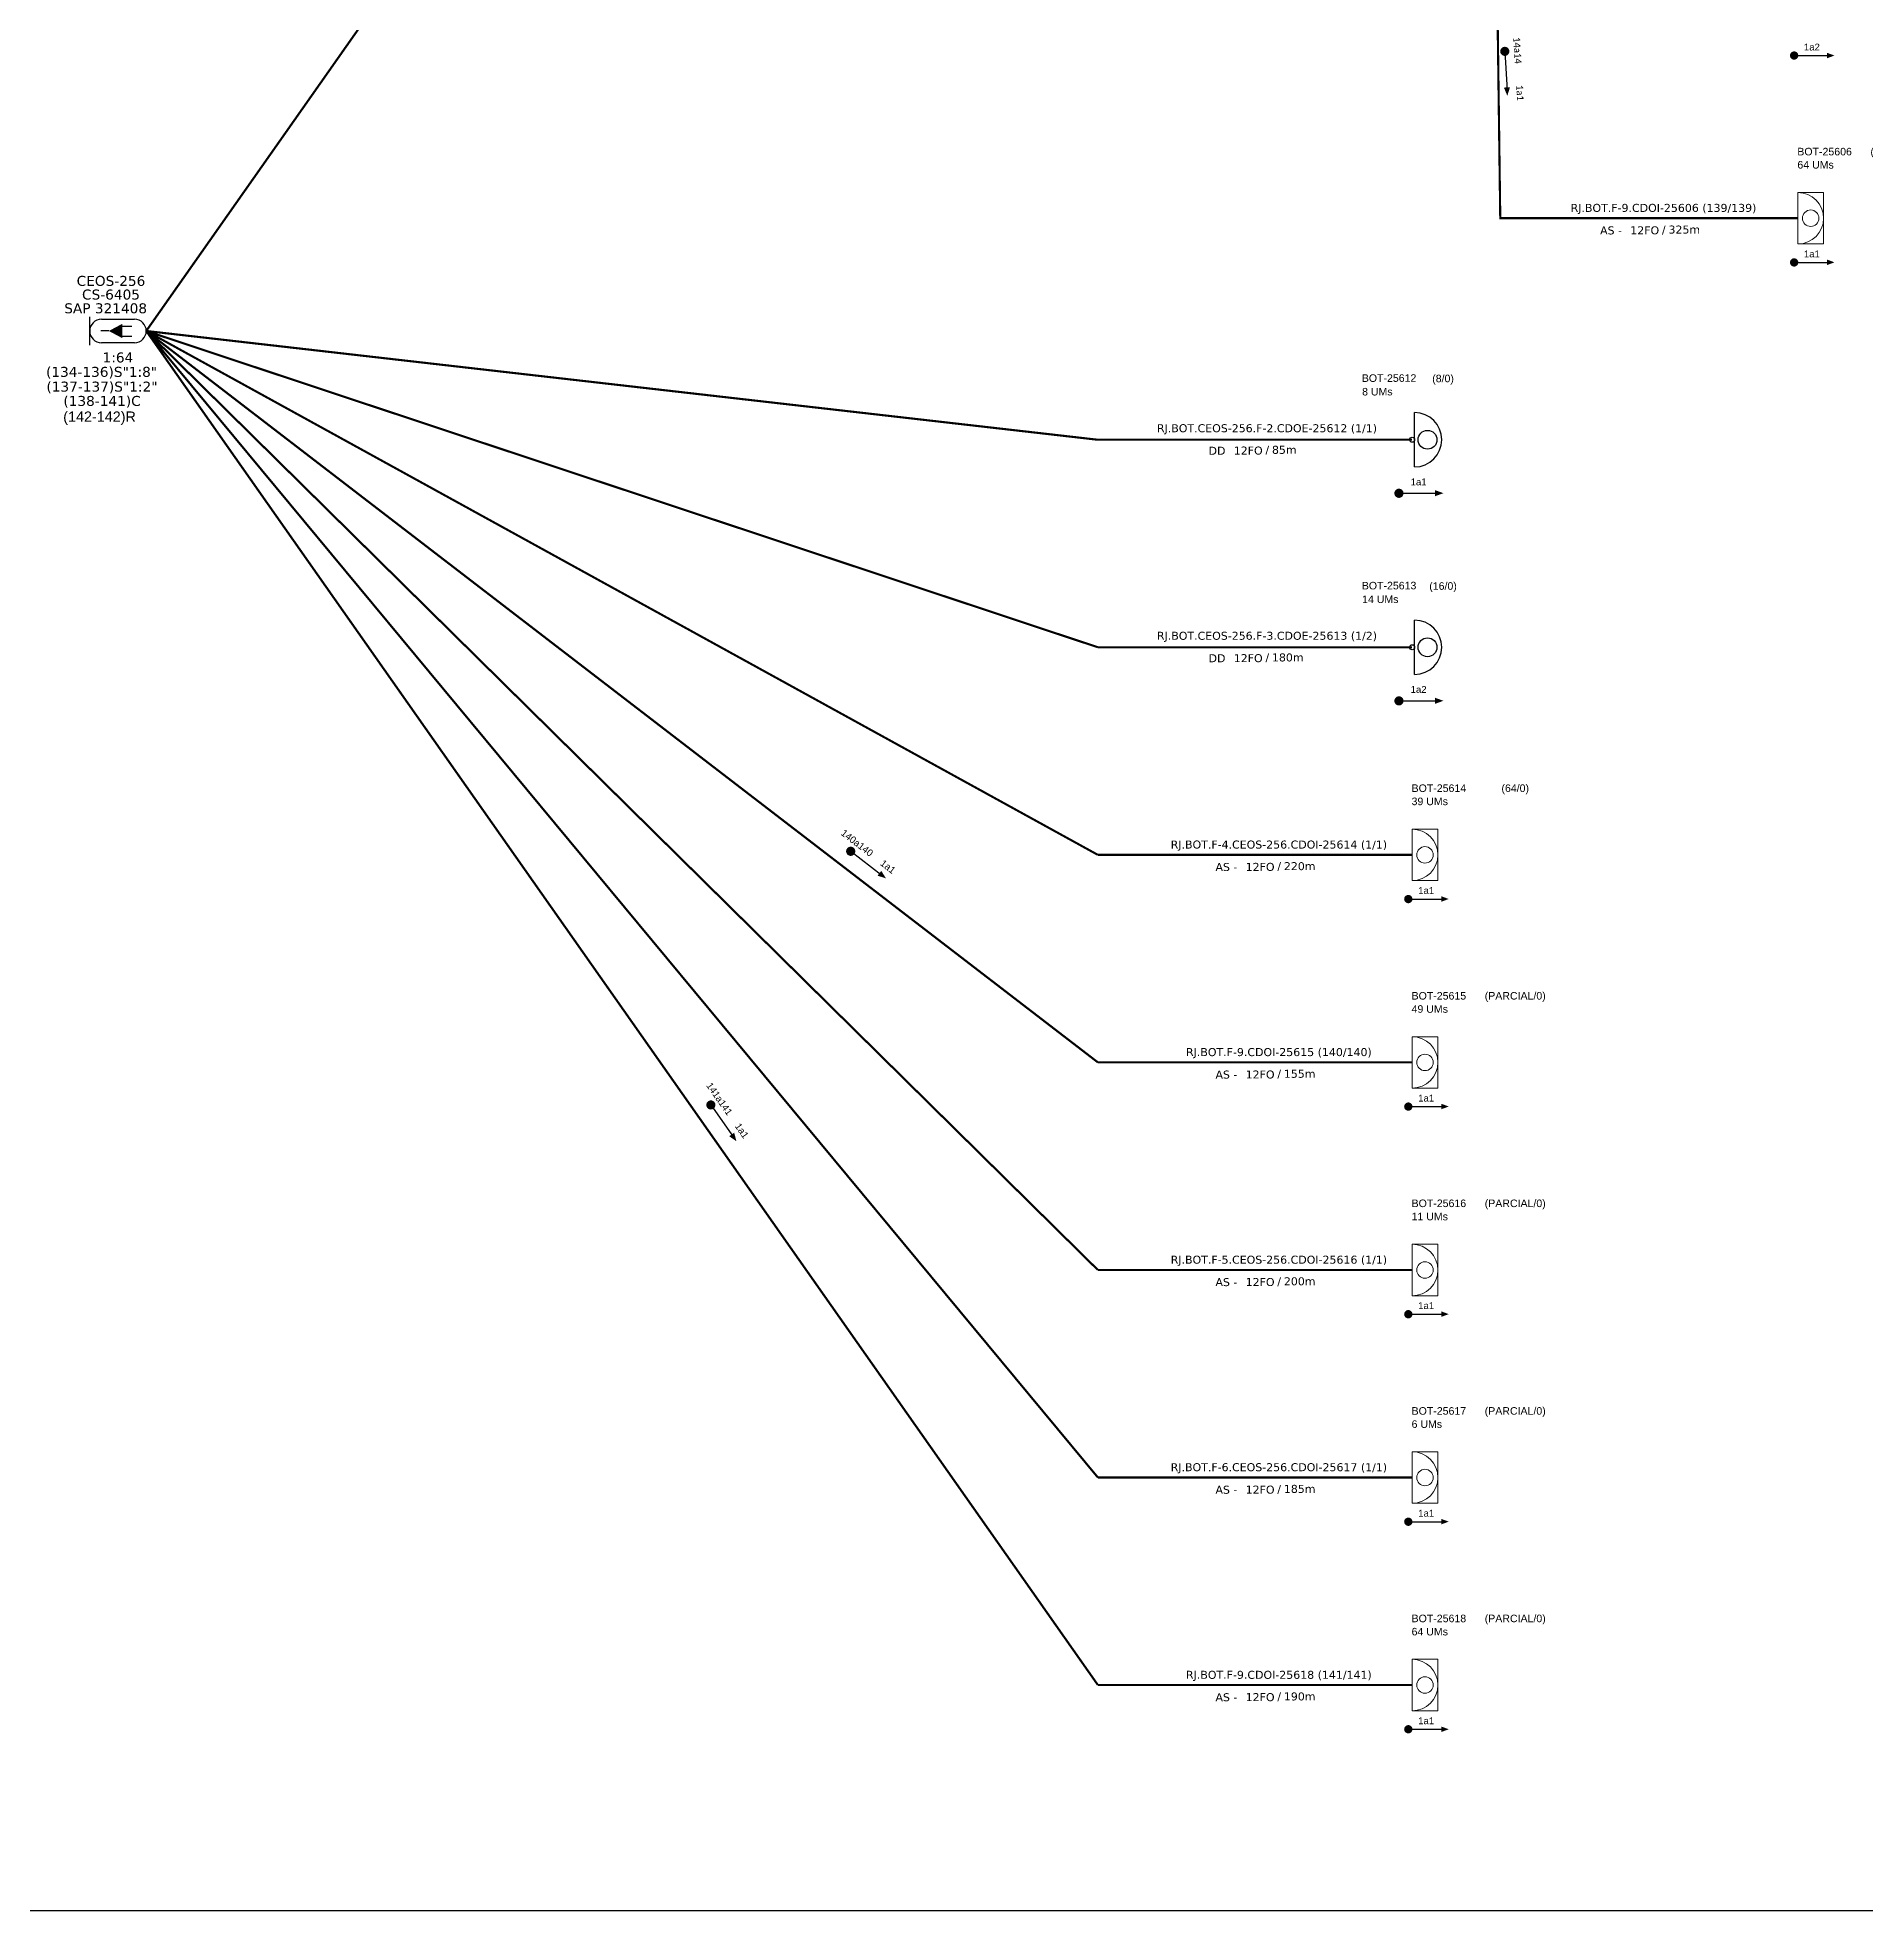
# Model space of a CAD drawing. Header units: metres. Extents: x -489 to 841, y 0 to 594.
# Drawn here: x 160.1 to 358.2, y 0 to 203 of the extents above; entities that cross this region are included whole.
import ezdxf
from ezdxf.enums import TextEntityAlignment as Align

# ---------------------------------------------------------------- set-up
doc = ezdxf.new("R2010")
doc.units = ezdxf.units.M
for name, color, linetype, lineweight in [("20.0-LEGENDA DOS CDO'S", 1, 'Continuous', 0), ('20.1-CDO_INTERIOR', 1, 'Continuous', 0), ('20.2-CDO_POSTE', 1, 'Continuous', 5), ('40.1-ETIQUETAS', 1, 'Continuous', 20)]:
    doc.layers.add(name, color=color, linetype=linetype, lineweight=lineweight)
for name, color, linetype in [('20.4-CEOS', 1, 'Continuous'), ('CAP a instalar', 1, 'Continuous'), ('SETA', 7, 'Continuous')]:
    doc.layers.add(name, color=color, linetype=linetype)
doc.styles.add('ARIAL', font='arial.ttf')
doc.styles.add('siredit', font='verdana.ttf')
doc.styles.get("Standard").update_dxf_attribs({"font": 'arial.ttf'})
doc.linetypes.add('FENCELINE1', pattern='A,0.25,-0.1,[133,ltypeshp.shx,S=0.1,R=0,X=-0.1,Y=0],-0.1,1', length=1.45)

# ---------------------------------------------------------------- blocks, each defined once
blk = doc.blocks.new('CEOS_RP_CT_DRT')
at = {"layer": '20.4-CEOS', "color": 0}
for p, q in [((-4.54, 1.19), (-1.19, 1.19)), ((-1.19, -1.19), (-4.54, -1.19))]:
    blk.add_line(p, q, dxfattribs=at)
for points in [[(-5.73, -1.43), (-5.73, 1.44)], [(-3.79, 0), (-4.59, 0)], [(-2.47, 0.48), (-1.45, 0.48)], [(-2.47, -0.52), (-1.45, -0.52)]]:
    blk.add_lwpolyline(points, dxfattribs=at)
blk.add_lwpolyline([(-3.79, 0, 0, 1.47, 0), (-2.41, 0, 1.47, 1.47, 0)], format="xyseb", dxfattribs=at)
for centre, start, end in [((-4.54, 0), 90, 270), ((-1.19, 0), 270, 90)]:
    blk.add_arc(centre, 1.19, start, end, dxfattribs=at)
at = {"layer": '20.4-CEOS', "color": 7, "style": 'siredit'}
for tag, p in [('Nº_DA_CEOS', (-2.86, 5.6)), ('LOCAL', (-2.86, 4.24)), ('SAP', (-2.86, 2.78)), ('RACIO_SPLITAGEM', (-2.86, -1.88)), ('FIBRAS_SPLITTER', (-2.86, -3.58)), ('FIBRAS_TOP_C', (-2.86, -5.08)), ('RESERVA_FINAIS', (-2.86, -6.39))]:
    blk.add_attdef(tag, text='', height=1.01, dxfattribs=at).set_placement(p, align=Align.TOP_CENTER)
blk = doc.blocks.new('ETIQUETA_RS5F')
at = {"layer": '40.1-ETIQUETAS', "color": 0, "style": 'siredit'}
blk.add_text('/', height=1.5, dxfattribs=at).set_placement((1.58, -1.95), align=Align.MIDDLE_RIGHT)
for tag, p in [('ETIQUETA_R_PRIMARIA', (1.21, 4.1)), ('ETIQUETA_R_SECUNDARIA', (1.21, 2.1)), ('F_ATIVAS/F_MORTAS', (1.14, -4.24))]:
    blk.add_attdef(tag, text='', height=1.5, dxfattribs=at).set_placement(p, align=Align.MIDDLE_CENTER)
for tag, p in [('TIPO_CABO', (-6.58, -2.12)), ('CAP_CABO', (0.4, -2.09))]:
    blk.add_attdef(tag, text='', height=1.5, dxfattribs=at).set_placement(p, align=Align.MIDDLE_RIGHT)
blk.add_attdef('METROS', text='', height=1.5, dxfattribs=at).set_placement((2.14, -1.95), align=Align.MIDDLE_LEFT)
for tag, p in [('FUSÃO_1', (0.85, -8.39)), ('FUSÃO_2', (0.85, -10.6)), ('FUSÃO_3', (0.85, -12.93)), ('FUSÃO_4', (0.85, -15.14)), ('FUSÃO_5', (0.85, -17.16))]:
    blk.add_attdef(tag, text='', height=1.5, dxfattribs=at).set_placement(p, align=Align.CENTER)
blk = doc.blocks.new('CDOI_INT')
at = {"layer": '20.1-CDO_INTERIOR', "color": 0, "lineweight": 18}
blk.add_lwpolyline([(4.25, -4.25), (4.25, 4.25), (0, 4.25), (0, -4.25)], close=True, dxfattribs=at)
blk.add_circle((2.12, 0), 1.36, dxfattribs=at)
blk.add_arc((0, 0), 4.25, 270, 90, dxfattribs=at)
at = {"layer": "20.0-LEGENDA DOS CDO'S", "color": 0, "style": 'ARIAL'}
for tag, p in [('CDO_N', (-0.08, 10.38)), ('SURVEY', (-0.08, 8.2)), ('SPLITER_1', (21.18, 10.38)), ('SPLITER_2', (21.19, 8.68)), ('SAP', (-0.08, 6.23)), ('1:XX', (5.94, -2.22)), ('UMS', (5.94, -4.24))]:
    blk.add_attdef(tag, p, '', height=1.36, dxfattribs=at)
blk.add_attdef('FIBRAS_UTILIZADAS', text='', height=1.36, dxfattribs=at).set_placement((15.34, 10.38), align=Align.CENTER)
blk = doc.blocks.new('CDOE-TEXTO PADRÃO')
at = {"layer": "20.0-LEGENDA DOS CDO'S", "color": 0, "style": 'ARIAL'}
for tag, p in [('CDO_N', (0.49, 7.39)), ('CORDOALHA', (0.5, 4.33)), ('SAP', (0.51, 1.67)), ('SPLITER_1', (0.59, -0.91)), ('SPLITER_2', (0.6, -3.55)), ('(XX-XX_F)S', (0.54, -8.29)), ('(XX-XX_L)S', (0.55, -10.83)), ('UMS', (0.55, -13.15))]:
    blk.add_attdef(tag, p, '', height=1.7, rotation=0.118, dxfattribs=at)
blk.add_attdef('FIBRAS_UTILIZADAS', text='', height=1.7, rotation=0.118, dxfattribs=at).set_placement((19.77, 7.43), align=Align.CENTER)

msp = doc.modelspace()

# ---------------------------------------------------------------- linework, layer by layer
at = {"color": 7}
for p, q in [((309.36, 156.49), (309.36, 162.38)), ((309.36, 134), (309.36, 139.88))]:
    msp.add_line(p, q, dxfattribs=at)
msp.add_lwpolyline([(0.31, 0.03), (841.31, 0.03), (841.31, 594.03), (0.31, 594.03)], close=True, dxfattribs=at)
for points, const_width in [([(319.12, 201.77, 1), (319.14, 201.28, 1)], 0.495), ([(350.26, 201.07, 1), (350.71, 201.07, 1)], 0.45), ([(350.26, 201.07, 1), (350.71, 201.07, 1)], 0.45), ([(350.26, 178.65, 1), (350.71, 178.65, 1)], 0.45), ([(350.26, 178.65, 1), (350.71, 178.65, 1)], 0.45), ([(307.41, 153.63, 1), (307.91, 153.63, 1)], 0.495), ([(307.41, 131.13, 1), (307.91, 131.13, 1)], 0.495), ([(248.05, 114.98, 1), (248.45, 114.68, 1)], 0.495), ([(308.45, 109.65, 1), (308.9, 109.65, 1)], 0.45), ([(308.45, 109.65, 1), (308.9, 109.65, 1)], 0.45), ([(232.95, 87.54, 1), (233.24, 87.14, 1)], 0.495), ([(308.45, 87.16, 1), (308.9, 87.16, 1)], 0.45), ([(308.45, 87.16, 1), (308.9, 87.16, 1)], 0.45), ([(308.45, 64.66, 1), (308.9, 64.66, 1)], 0.45), ([(308.45, 64.66, 1), (308.9, 64.66, 1)], 0.45), ([(308.45, 42.17, 1), (308.9, 42.17, 1)], 0.45), ([(308.45, 42.17, 1), (308.9, 42.17, 1)], 0.45), ([(308.45, 19.68, 1), (308.9, 19.68, 1)], 0.45), ([(308.45, 19.68, 1), (308.9, 19.68, 1)], 0.45)]:
    msp.add_lwpolyline(points, format="xyb", close=True, dxfattribs=dict(const_width=const_width))
for centre, radius in [((310.76, 159.43), 1.02), ((309.09, 159.43), 0.273), ((309.09, 136.94), 0.273), ((310.76, 136.94), 1.02)]:
    msp.add_circle(centre, radius, dxfattribs=at)
for centre in [(309.36, 159.43), (309.36, 136.94)]:
    msp.add_arc(centre, 2.94, 270, 90, dxfattribs=at)
at = {"layer": 'CAP a instalar', "color": 7, "ltscale": 7, "const_width": 0.231}
for points in [[(275.04, 317.98), (171.91, 171.22)], [(275.04, 136.94), (171.91, 171.22)], [(275.04, 159.43), (171.91, 171.22)], [(309.09, 159.43), (275.04, 159.43)], [(309.09, 136.94), (275.04, 136.94)]]:
    msp.add_lwpolyline(points, dxfattribs=at)
at = {"layer": 'CAP a instalar', "color": 8, "linetype": 'FENCELINE1', "ltscale": 7, "const_width": 0.231}
for points in [[(350.89, 183.44), (318.64, 183.44), (316.85, 318.01)], [(275.04, 91.95), (171.91, 171.22)], [(275.04, 69.45), (171.91, 171.22)], [(275.04, 46.96), (171.91, 171.22)], [(275.04, 24.47), (171.91, 171.22)], [(309.09, 91.95), (275.04, 91.95)], [(309.09, 69.45), (275.04, 69.45)], [(309.09, 46.96), (275.04, 46.96)], [(309.09, 24.47), (275.04, 24.47)]]:
    msp.add_lwpolyline(points, dxfattribs=at)
at = {"layer": 'CAP a instalar', "color": 1, "linetype": 'FENCELINE1', "ltscale": 7, "const_width": 0.231}
for points in [[(275.04, 114.44), (171.91, 171.22)], [(309.09, 114.44), (275.04, 114.44)]]:
    msp.add_lwpolyline(points, dxfattribs=at)
at = {"layer": 'SETA'}
for points in [[(319.13, 201.52), (319.38, 197.27)], [(350.48, 201.07), (354.35, 201.07)], [(350.48, 201.07), (354.35, 201.07)], [(350.48, 178.65), (354.35, 178.65)], [(350.48, 178.65), (354.35, 178.65)], [(307.66, 153.63), (311.92, 153.63)], [(307.66, 131.13), (311.92, 131.13)], [(248.25, 114.83), (251.62, 112.23)], [(308.68, 109.65), (312.55, 109.65)], [(308.68, 109.65), (312.55, 109.65)], [(233.1, 87.34), (235.54, 83.86)], [(308.68, 87.16), (312.55, 87.16)], [(308.68, 87.16), (312.55, 87.16)], [(308.68, 64.66), (312.55, 64.66)], [(308.68, 64.66), (312.55, 64.66)], [(308.68, 42.17), (312.55, 42.17)], [(308.68, 42.17), (312.55, 42.17)], [(308.68, 19.68), (312.55, 19.68)], [(308.68, 19.68), (312.55, 19.68)]]:
    msp.add_lwpolyline(points, dxfattribs=at)
for points in [[(354.04, 201.37), (354.86, 201.07), (354.04, 200.77)], [(354.04, 201.37), (354.86, 201.07), (354.04, 200.77)], [(319.69, 197.63), (319.41, 196.71), (319.03, 197.6)], [(354.04, 178.96), (354.86, 178.66), (354.04, 178.36)], [(354.04, 178.96), (354.86, 178.66), (354.04, 178.36)], [(311.57, 153.97), (312.48, 153.64), (311.57, 153.31)], [(311.57, 131.47), (312.48, 131.14), (311.57, 130.81)], [(251.56, 112.71), (252.08, 111.89), (251.16, 112.19)], [(312.24, 109.96), (313.06, 109.66), (312.24, 109.36)], [(312.24, 109.96), (313.06, 109.66), (312.24, 109.36)], [(312.24, 87.47), (313.06, 87.17), (312.24, 86.87)], [(312.24, 87.47), (313.06, 87.17), (312.24, 86.87)], [(235.62, 84.33), (235.87, 83.4), (235.08, 83.95)], [(312.24, 64.97), (313.06, 64.67), (312.24, 64.37)], [(312.24, 64.97), (313.06, 64.67), (312.24, 64.37)], [(312.24, 42.48), (313.06, 42.18), (312.24, 41.88)], [(312.24, 42.48), (313.06, 42.18), (312.24, 41.88)], [(312.24, 19.98), (313.06, 19.68), (312.24, 19.38)], [(312.24, 19.98), (313.06, 19.68), (312.24, 19.38)]]:
    msp.add_solid(points, dxfattribs=at)

# ---------------------------------------------------------------- block references
at = {"layer": '20.1-CDO_INTERIOR', "color": 8, "ltscale": 11}
ref = msp.add_blockref('CDOI_INT', (350.89, 183.44), dxfattribs=dict(at, xscale=0.6563247776919157, yscale=0.6563247776919157, zscale=0.6563247776919157))
ref.add_attrib('CDO_N', 'BOT-25606', (350.83, 190.25), dxfattribs={"layer": "20.0-LEGENDA DOS CDO'S", "color": 0, "height": 0.819, "style": 'ARIAL'})
ref.add_attrib('FIBRAS_UTILIZADAS', '       (PARCIAL/0)', dxfattribs={"layer": "20.0-LEGENDA DOS CDO'S", "color": 0, "height": 0.819, "style": 'ARIAL'}).set_placement((360.95, 190.25), align=Align.CENTER)
ref.add_attrib('SURVEY', '64 UMs', (350.84, 188.82), dxfattribs={"layer": "20.0-LEGENDA DOS CDO'S", "color": 0, "height": 0.819, "style": 'ARIAL'})
at = {"layer": '20.1-CDO_INTERIOR', "color": 1, "ltscale": 11}
ref = msp.add_blockref('CDOI_INT', (309.09, 114.44), dxfattribs=dict(at, xscale=0.6563247776919157, yscale=0.6563247776919157, zscale=0.6563247776919157))
ref.add_attrib('CDO_N', 'BOT-25614', (309.03, 121.26), dxfattribs={"layer": "20.0-LEGENDA DOS CDO'S", "color": 0, "height": 0.819, "style": 'ARIAL'})
ref.add_attrib('FIBRAS_UTILIZADAS', '       (64/0)', dxfattribs={"layer": "20.0-LEGENDA DOS CDO'S", "color": 0, "height": 0.819, "style": 'ARIAL'}).set_placement((319.15, 121.26), align=Align.CENTER)
ref.add_attrib('SURVEY', '39 UMs', (309.03, 119.83), dxfattribs={"layer": "20.0-LEGENDA DOS CDO'S", "color": 0, "height": 0.819, "style": 'ARIAL'})
at = {"layer": '20.1-CDO_INTERIOR', "color": 8, "ltscale": 11}
ref = msp.add_blockref('CDOI_INT', (309.09, 91.95), dxfattribs=dict(at, xscale=0.6563247776919157, yscale=0.6563247776919157, zscale=0.6563247776919157))
ref.add_attrib('CDO_N', 'BOT-25615', (309.03, 98.76), dxfattribs={"layer": "20.0-LEGENDA DOS CDO'S", "color": 0, "height": 0.819, "style": 'ARIAL'})
ref.add_attrib('FIBRAS_UTILIZADAS', '       (PARCIAL/0)', dxfattribs={"layer": "20.0-LEGENDA DOS CDO'S", "color": 0, "height": 0.819, "style": 'ARIAL'}).set_placement((319.15, 98.76), align=Align.CENTER)
ref.add_attrib('SURVEY', '49 UMs', (309.03, 97.33), dxfattribs={"layer": "20.0-LEGENDA DOS CDO'S", "color": 0, "height": 0.819, "style": 'ARIAL'})
ref = msp.add_blockref('CDOI_INT', (309.09, 69.45), dxfattribs=dict(at, xscale=0.6563247776919157, yscale=0.6563247776919157, zscale=0.6563247776919157))
ref.add_attrib('CDO_N', 'BOT-25616', (309.03, 76.27), dxfattribs={"layer": "20.0-LEGENDA DOS CDO'S", "color": 0, "height": 0.819, "style": 'ARIAL'})
ref.add_attrib('FIBRAS_UTILIZADAS', '       (PARCIAL/0)', dxfattribs={"layer": "20.0-LEGENDA DOS CDO'S", "color": 0, "height": 0.819, "style": 'ARIAL'}).set_placement((319.15, 76.27), align=Align.CENTER)
ref.add_attrib('SURVEY', '11 UMs', (309.03, 74.84), dxfattribs={"layer": "20.0-LEGENDA DOS CDO'S", "color": 0, "height": 0.819, "style": 'ARIAL'})
ref = msp.add_blockref('CDOI_INT', (309.09, 46.96), dxfattribs=dict(at, xscale=0.6563247776919157, yscale=0.6563247776919157, zscale=0.6563247776919157))
ref.add_attrib('CDO_N', 'BOT-25617', (309.03, 53.77), dxfattribs={"layer": "20.0-LEGENDA DOS CDO'S", "color": 0, "height": 0.819, "style": 'ARIAL'})
ref.add_attrib('FIBRAS_UTILIZADAS', '       (PARCIAL/0)', dxfattribs={"layer": "20.0-LEGENDA DOS CDO'S", "color": 0, "height": 0.819, "style": 'ARIAL'}).set_placement((319.15, 53.77), align=Align.CENTER)
ref.add_attrib('SURVEY', '6 UMs', (309.03, 52.34), dxfattribs={"layer": "20.0-LEGENDA DOS CDO'S", "color": 0, "height": 0.819, "style": 'ARIAL'})
ref = msp.add_blockref('CDOI_INT', (309.09, 24.47), dxfattribs=dict(at, xscale=0.6563247776919157, yscale=0.6563247776919157, zscale=0.6563247776919157))
ref.add_attrib('CDO_N', 'BOT-25618', (309.03, 31.28), dxfattribs={"layer": "20.0-LEGENDA DOS CDO'S", "color": 0, "height": 0.819, "style": 'ARIAL'})
ref.add_attrib('FIBRAS_UTILIZADAS', '       (PARCIAL/0)', dxfattribs={"layer": "20.0-LEGENDA DOS CDO'S", "color": 0, "height": 0.819, "style": 'ARIAL'}).set_placement((319.15, 31.28), align=Align.CENTER)
ref.add_attrib('SURVEY', '64 UMs', (309.03, 29.85), dxfattribs={"layer": "20.0-LEGENDA DOS CDO'S", "color": 0, "height": 0.819, "style": 'ARIAL'})
at = {"layer": '20.2-CDO_POSTE', "color": 7}
ref = msp.add_blockref('CDOE-TEXTO PADRÃO', (307.15, 160.22), dxfattribs=dict(at, xscale=0.4811400014162063, yscale=0.4811400014162063, zscale=0.4811400014162063))
ref.add_attrib('CDO_N', 'BOT-25612', (303.64, 165.7), dxfattribs={"layer": "20.0-LEGENDA DOS CDO'S", "color": 0, "height": 0.818, "rotation": 0.118, "style": 'ARIAL'})
ref.add_attrib('CORDOALHA', '8 UMs', (303.67, 164.23), dxfattribs={"layer": "20.0-LEGENDA DOS CDO'S", "color": 0, "height": 0.818, "rotation": 0.118, "style": 'ARIAL'})
ref.add_attrib('FIBRAS_UTILIZADAS', '       (8/0)', dxfattribs={"layer": "20.0-LEGENDA DOS CDO'S", "color": 0, "height": 0.8179, "rotation": 0.118, "style": 'ARIAL'}).set_placement((311.33, 165.66), align=Align.CENTER)
ref = msp.add_blockref('CDOE-TEXTO PADRÃO', (307.15, 137.73), dxfattribs=dict(at, xscale=0.4811400014162063, yscale=0.4811400014162063, zscale=0.4811400014162063))
ref.add_attrib('CDO_N', 'BOT-25613', (303.64, 143.21), dxfattribs={"layer": "20.0-LEGENDA DOS CDO'S", "color": 0, "height": 0.818, "rotation": 0.118, "style": 'ARIAL'})
ref.add_attrib('CORDOALHA', '14 UMs', (303.67, 141.73), dxfattribs={"layer": "20.0-LEGENDA DOS CDO'S", "color": 0, "height": 0.818, "rotation": 0.118, "style": 'ARIAL'})
ref.add_attrib('FIBRAS_UTILIZADAS', '       (16/0)', dxfattribs={"layer": "20.0-LEGENDA DOS CDO'S", "color": 0, "height": 0.8179, "rotation": 0.118, "style": 'ARIAL'}).set_placement((311.33, 143.17), align=Align.CENTER)
at = {"layer": '20.4-CEOS', "color": 5}
ref = msp.add_blockref('CEOS_RP_CT_DRT', (171.91, 171.22), dxfattribs=dict(at, xscale=1.070024569630623, yscale=1.070024569630623, zscale=1.070024569630623))
ref.add_attrib('Nº_DA_CEOS', 'CEOS-256', dxfattribs={"color": 5, "height": 1.08, "style": 'siredit'}).set_placement((168.09, 177.19), align=Align.TOP_CENTER)
ref.add_attrib('LOCAL', 'CS-6405', dxfattribs={"color": 5, "height": 1.08, "style": 'siredit'}).set_placement((168.09, 175.71), align=Align.TOP_CENTER)
ref.add_attrib('SAP', 'SAP 321408', dxfattribs={"color": 5, "height": 1.08, "style": 'siredit'}).set_placement((167.51, 174.22), align=Align.TOP_CENTER)
ref.add_attrib('RACIO_SPLITAGEM', '1:64', dxfattribs={"color": 5, "height": 1.08, "style": 'siredit'}).set_placement((168.84, 168.89), align=Align.TOP_CENTER)
ref.add_attrib('FIBRAS_SPLITTER', '(134-136)S"1:8"', dxfattribs={"color": 5, "height": 1.0804, "style": 'siredit'}).set_placement((167.07, 167.33), align=Align.TOP_CENTER)
ref.add_attrib('FIBRAS_TOP_C', '(137-137)S"1:2"', dxfattribs={"color": 5, "height": 1.0804, "style": 'siredit'}).set_placement((167.11, 165.73), align=Align.TOP_CENTER)
ref.add_attrib('RESERVA_FINAIS', '(138-141)C', dxfattribs={"color": 5, "height": 1.08, "style": 'siredit'}).set_placement((167.12, 164.18), align=Align.TOP_CENTER)
at = {"layer": '40.1-ETIQUETAS', "color": 8}
ref = msp.add_blockref('ETIQUETA_RS5F', (335.65, 183.34), dxfattribs=dict(at, xscale=0.5773679925744363, yscale=0.5773679925744363, zscale=0.5773679925744363))
ref.add_attrib('ETIQUETA_R_SECUNDARIA', 'RJ.BOT.F-9.CDOI-25606 (139/139)', dxfattribs={"color": 0, "height": 0.8661, "style": 'siredit'}).set_placement((336.33, 184.56), align=Align.MIDDLE_CENTER)
ref.add_attrib('TIPO_CABO', 'AS -', dxfattribs={"color": 0, "height": 0.866, "style": 'siredit'}).set_placement((331.83, 182.12), align=Align.MIDDLE_RIGHT)
ref.add_attrib('CAP_CABO', '12FO', dxfattribs={"color": 0, "height": 0.866, "style": 'siredit'}).set_placement((335.86, 182.13), align=Align.MIDDLE_RIGHT)
ref.add_attrib('METROS', '325m', dxfattribs={"color": 0, "height": 0.866, "style": 'siredit'}).set_placement((336.87, 182.21), align=Align.MIDDLE_LEFT)
at = {"layer": '40.1-ETIQUETAS', "color": 7}
ref = msp.add_blockref('ETIQUETA_RS5F', (292.68, 159.47), dxfattribs=dict(at, xscale=0.5773679925744363, yscale=0.5773679925744363, zscale=0.5773679925744363))
ref.add_attrib('ETIQUETA_R_SECUNDARIA', 'RJ.BOT.CEOS-256.F-2.CDOE-25612 (1/1)', dxfattribs={"color": 0, "height": 0.8661, "style": 'siredit'}).set_placement((293.36, 160.68), align=Align.MIDDLE_CENTER)
ref.add_attrib('TIPO_CABO', 'DD', dxfattribs={"color": 0, "height": 0.866, "style": 'siredit'}).set_placement((288.86, 158.24), align=Align.MIDDLE_RIGHT)
ref.add_attrib('CAP_CABO', '12FO', dxfattribs={"color": 0, "height": 0.866, "style": 'siredit'}).set_placement((292.89, 158.26), align=Align.MIDDLE_RIGHT)
ref.add_attrib('METROS', '85m', dxfattribs={"color": 0, "height": 0.866, "style": 'siredit'}).set_placement((293.9, 158.34), align=Align.MIDDLE_LEFT)
ref = msp.add_blockref('ETIQUETA_RS5F', (292.68, 136.97), dxfattribs=dict(at, xscale=0.5773679925744363, yscale=0.5773679925744363, zscale=0.5773679925744363))
ref.add_attrib('ETIQUETA_R_SECUNDARIA', 'RJ.BOT.CEOS-256.F-3.CDOE-25613 (1/2)', dxfattribs={"color": 0, "height": 0.8661, "style": 'siredit'}).set_placement((293.36, 138.19), align=Align.MIDDLE_CENTER)
ref.add_attrib('TIPO_CABO', 'DD', dxfattribs={"color": 0, "height": 0.866, "style": 'siredit'}).set_placement((288.86, 135.75), align=Align.MIDDLE_RIGHT)
ref.add_attrib('CAP_CABO', '12FO', dxfattribs={"color": 0, "height": 0.866, "style": 'siredit'}).set_placement((292.89, 135.76), align=Align.MIDDLE_RIGHT)
ref.add_attrib('METROS', '180m', dxfattribs={"color": 0, "height": 0.866, "style": 'siredit'}).set_placement((293.9, 135.84), align=Align.MIDDLE_LEFT)
at = {"layer": '40.1-ETIQUETAS', "color": 1}
ref = msp.add_blockref('ETIQUETA_RS5F', (293.97, 114.35), dxfattribs=dict(at, xscale=0.5773679925744363, yscale=0.5773679925744363, zscale=0.5773679925744363))
ref.add_attrib('ETIQUETA_R_SECUNDARIA', 'RJ.BOT.F-4.CEOS-256.CDOI-25614 (1/1)', dxfattribs={"color": 0, "height": 0.8661, "style": 'siredit'}).set_placement((294.65, 115.56), align=Align.MIDDLE_CENTER)
ref.add_attrib('TIPO_CABO', 'AS -', dxfattribs={"color": 0, "height": 0.866, "style": 'siredit'}).set_placement((290.15, 113.13), align=Align.MIDDLE_RIGHT)
ref.add_attrib('CAP_CABO', '12FO', dxfattribs={"color": 0, "height": 0.866, "style": 'siredit'}).set_placement((294.18, 113.14), align=Align.MIDDLE_RIGHT)
ref.add_attrib('METROS', '220m', dxfattribs={"color": 0, "height": 0.866, "style": 'siredit'}).set_placement((295.19, 113.22), align=Align.MIDDLE_LEFT)
at = {"layer": '40.1-ETIQUETAS', "color": 8}
ref = msp.add_blockref('ETIQUETA_RS5F', (293.97, 91.85), dxfattribs=dict(at, xscale=0.5773679925744363, yscale=0.5773679925744363, zscale=0.5773679925744363))
ref.add_attrib('ETIQUETA_R_SECUNDARIA', 'RJ.BOT.F-9.CDOI-25615 (140/140)', dxfattribs={"color": 0, "height": 0.8661, "style": 'siredit'}).set_placement((294.65, 93.07), align=Align.MIDDLE_CENTER)
ref.add_attrib('TIPO_CABO', 'AS -', dxfattribs={"color": 0, "height": 0.866, "style": 'siredit'}).set_placement((290.15, 90.63), align=Align.MIDDLE_RIGHT)
ref.add_attrib('CAP_CABO', '12FO', dxfattribs={"color": 0, "height": 0.866, "style": 'siredit'}).set_placement((294.18, 90.64), align=Align.MIDDLE_RIGHT)
ref.add_attrib('METROS', '155m', dxfattribs={"color": 0, "height": 0.866, "style": 'siredit'}).set_placement((295.19, 90.72), align=Align.MIDDLE_LEFT)
ref = msp.add_blockref('ETIQUETA_RS5F', (293.97, 69.36), dxfattribs=dict(at, xscale=0.5773679925744363, yscale=0.5773679925744363, zscale=0.5773679925744363))
ref.add_attrib('ETIQUETA_R_SECUNDARIA', 'RJ.BOT.F-5.CEOS-256.CDOI-25616 (1/1)', dxfattribs={"color": 0, "height": 0.8661, "style": 'siredit'}).set_placement((294.65, 70.57), align=Align.MIDDLE_CENTER)
ref.add_attrib('TIPO_CABO', 'AS -', dxfattribs={"color": 0, "height": 0.866, "style": 'siredit'}).set_placement((290.15, 68.14), align=Align.MIDDLE_RIGHT)
ref.add_attrib('CAP_CABO', '12FO', dxfattribs={"color": 0, "height": 0.866, "style": 'siredit'}).set_placement((294.18, 68.15), align=Align.MIDDLE_RIGHT)
ref.add_attrib('METROS', '200m', dxfattribs={"color": 0, "height": 0.866, "style": 'siredit'}).set_placement((295.19, 68.23), align=Align.MIDDLE_LEFT)
ref = msp.add_blockref('ETIQUETA_RS5F', (293.97, 46.86), dxfattribs=dict(at, xscale=0.5773679925744363, yscale=0.5773679925744363, zscale=0.5773679925744363))
ref.add_attrib('ETIQUETA_R_SECUNDARIA', 'RJ.BOT.F-6.CEOS-256.CDOI-25617 (1/1)', dxfattribs={"color": 0, "height": 0.8661, "style": 'siredit'}).set_placement((294.65, 48.08), align=Align.MIDDLE_CENTER)
ref.add_attrib('TIPO_CABO', 'AS -', dxfattribs={"color": 0, "height": 0.866, "style": 'siredit'}).set_placement((290.15, 45.64), align=Align.MIDDLE_RIGHT)
ref.add_attrib('CAP_CABO', '12FO', dxfattribs={"color": 0, "height": 0.866, "style": 'siredit'}).set_placement((294.18, 45.65), align=Align.MIDDLE_RIGHT)
ref.add_attrib('METROS', '185m', dxfattribs={"color": 0, "height": 0.866, "style": 'siredit'}).set_placement((295.19, 45.73), align=Align.MIDDLE_LEFT)
ref = msp.add_blockref('ETIQUETA_RS5F', (293.97, 24.37), dxfattribs=dict(at, xscale=0.5773679925744363, yscale=0.5773679925744363, zscale=0.5773679925744363))
ref.add_attrib('ETIQUETA_R_SECUNDARIA', 'RJ.BOT.F-9.CDOI-25618 (141/141)', dxfattribs={"color": 0, "height": 0.8661, "style": 'siredit'}).set_placement((294.65, 25.58), align=Align.MIDDLE_CENTER)
ref.add_attrib('TIPO_CABO', 'AS -', dxfattribs={"color": 0, "height": 0.866, "style": 'siredit'}).set_placement((290.15, 23.15), align=Align.MIDDLE_RIGHT)
ref.add_attrib('CAP_CABO', '12FO', dxfattribs={"color": 0, "height": 0.866, "style": 'siredit'}).set_placement((294.18, 23.16), align=Align.MIDDLE_RIGHT)
ref.add_attrib('METROS', '190m', dxfattribs={"color": 0, "height": 0.866, "style": 'siredit'}).set_placement((295.19, 23.24), align=Align.MIDDLE_LEFT)

# ---------------------------------------------------------------- texts
at = {"style": 'ARIAL'}
for s, p in [('1a2', (352.41, 201.62)), ('1a1', (352.41, 179.2)), ('1a1', (309.79, 154.49)), ('1a2', (309.79, 132)), ('1a1', (310.61, 110.21)), ('1a1', (310.61, 87.71)), ('1a1', (310.61, 65.22)), ('1a1', (310.61, 42.72)), ('1a1', (310.61, 20.23))]:
    msp.add_text(s, height=0.743, dxfattribs=at).set_placement(p, align=Align.CENTER)
at = {"color": 5, "style": 'ARIAL'}
msp.add_text('(142-142)R', height=1.114, dxfattribs=at).set_placement((166.85, 161.38), align=Align.CENTER)
at = {"style": 'ARIAL'}
for s, rotation, p in [('140a140', 322.4537, (248.72, 115.44)), ('1a1', 322.4537, (252.06, 112.87)), ('141a141', 305.0986, (233.72, 87.79)), ('1a1', 305.0986, (236.15, 84.33))]:
    msp.add_text(s, height=0.743, rotation=rotation, dxfattribs=at).set_placement(p, align=Align.CENTER)
at = {"char_height": 0.7425, "width": 12.5526, "attachment_point": 5, "rotation": 273.3058}
for s, insert in [('{\\fCalibri|b0|i0|c0|p34;\\C7;14a14}', (320.5, 201.63)), ('{\\fCalibri|b0|i0|c0|p34;\\C7;1a1}', (320.78, 197.03))]:
    msp.add_mtext(s, dxfattribs=dict(at, insert=insert))

doc.saveas('drawing.dxf')
